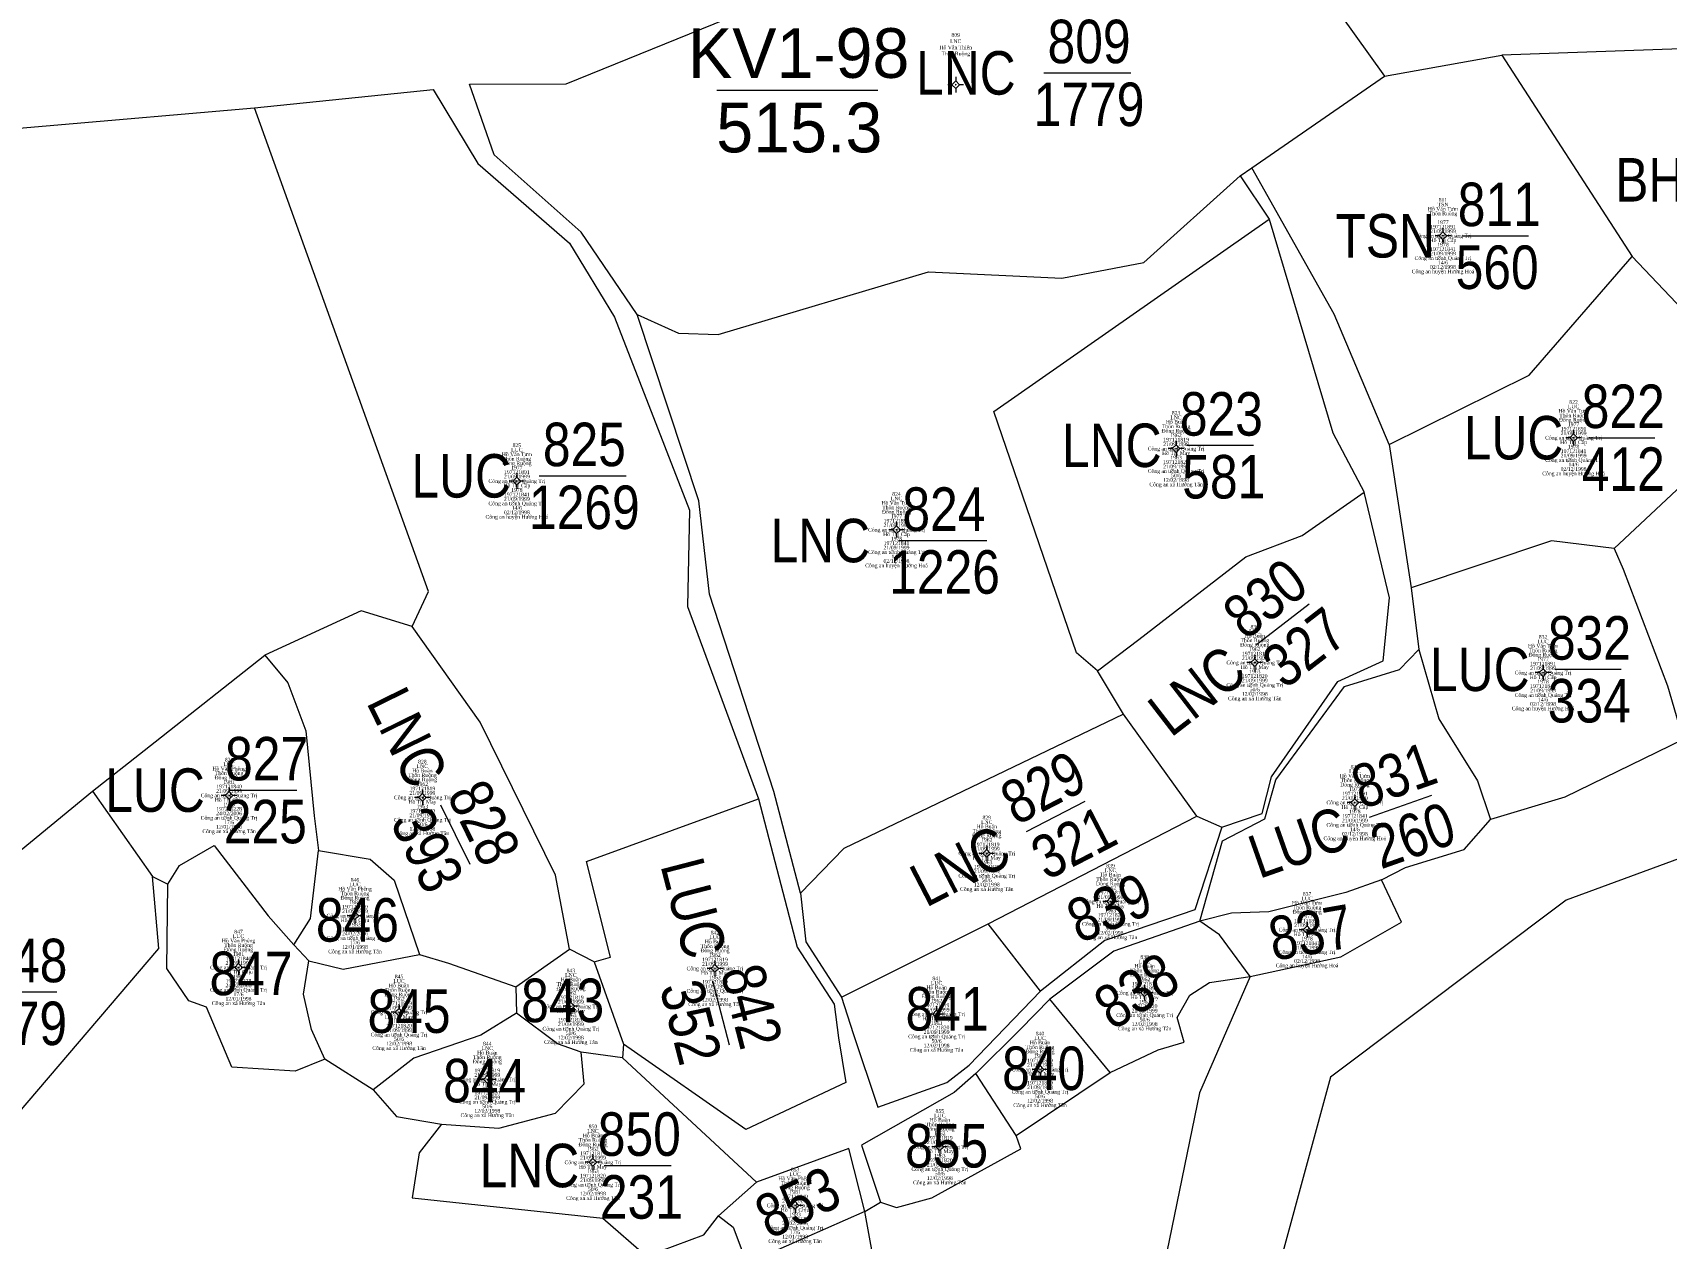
# Model space of a CAD drawing. Header units: metres. Extents: x 545779 to 547235, y 1841259 to 1843294.
# Drawn here: x 546032.5 to 546164.1, y 1841962.4 to 1842059.5 of the extents above; entities that cross this region are included whole.
import ezdxf
from ezdxf.enums import TextEntityAlignment as Align

# ---------------------------------------------------------------- set-up
doc = ezdxf.new("R2010")
doc.units = ezdxf.units.M
doc.header["$MEASUREMENT"] = 0
for name, color, linetype, lineweight in [('Level 10', 7, 'Continuous', 0), ('Level 11', 7, 'Continuous', 0), ('Level 13', 7, 'Continuous', 0), ('Level 15', 7, 'Continuous', 0), ('Level 23', 7, 'Continuous', 0), ('Level 31', 7, 'Continuous', 0), ('Level 8', 7, 'Continuous', 0)]:
    doc.layers.add(name, color=color, linetype=linetype, lineweight=lineweight)
doc.styles.add('Style-univcd', font='univcd.shx')
doc.styles.add('Style-vnarialNarrowI', font='vnarialNarrowI.shx')
doc.styles.add('Style-Vntimei', font='Vntimei.shx')

# ---------------------------------------------------------------- blocks, each defined once
blk = doc.blocks.new('N_THUA_1047')
at = {"layer": 'Level 13', "color": 230, "linetype": 'Continuous', "lineweight": 13, "flags": 128}
blk.add_lwpolyline([(-2.62, 0), (4.4, 0)], dxfattribs=at)
at = {"layer": 'Level 13', "color": 230, "linetype": 'Continuous', "lineweight": 0, "style": 'Style-vnarialNarrowI'}
blk.add_text('809', height=3.49998, dxfattribs=at).set_placement((1.03329, 0.78), align=Align.CENTER)
blk.add_text('LNC ', height=3.49998, dxfattribs=at).set_placement((-3.771418, -0.00001), align=Align.MIDDLE_RIGHT)
blk.add_text('1779', height=3.49998, dxfattribs=at).set_placement((1.028142, -0.78002), align=Align.TOP_CENTER)
blk = doc.blocks.new('N_THUA_1048')
at = {"layer": 'Level 13', "color": 230, "linetype": 'Continuous', "lineweight": 13, "flags": 128}
blk.add_lwpolyline([(-2.84, 0), (2.48, 0)], dxfattribs=at)
at = {"layer": 'Level 13', "color": 230, "linetype": 'Continuous', "lineweight": 0, "style": 'Style-vnarialNarrowI'}
blk.add_text('811', height=3.49998, dxfattribs=at).set_placement((0.124692, 0.78), align=Align.CENTER)
blk.add_text('TSN ', height=3.49998, dxfattribs=at).set_placement((-3.939324, -0.00001), align=Align.MIDDLE_RIGHT)
blk.add_text('560', height=3.49998, dxfattribs=at).set_placement((-0.045308, -0.78002), align=Align.TOP_CENTER)
blk = doc.blocks.new('N_THUA_1049')
at = {"layer": 'Level 13', "color": 230, "linetype": 'Continuous', "lineweight": 13, "flags": 128}
blk.add_lwpolyline([(-2.84, 0), (2.48, 0)], dxfattribs=at)
at = {"layer": 'Level 13', "color": 230, "linetype": 'Continuous', "lineweight": 0, "style": 'Style-vnarialNarrowI'}
blk.add_text('812', height=3.49998, dxfattribs=at).set_placement((-0.062184, 0.78), align=Align.CENTER)
blk.add_text('BHK ', height=3.49998, dxfattribs=at).set_placement((-3.719263, -0.00001), align=Align.MIDDLE_RIGHT)
blk.add_text('594', height=3.49998, dxfattribs=at).set_placement((-0.072599, -0.78002), align=Align.TOP_CENTER)
blk = doc.blocks.new('N_THUA_1061')
at = {"layer": 'Level 13', "color": 230, "linetype": 'Continuous', "lineweight": 13, "flags": 128}
blk.add_lwpolyline([(-2.84, 0), (2.48, 0)], dxfattribs=at)
at = {"layer": 'Level 13', "color": 230, "linetype": 'Continuous', "lineweight": 0, "style": 'Style-vnarialNarrowI'}
blk.add_text('822', height=3.49998, dxfattribs=at).set_placement((-0.062184, 0.78), align=Align.CENTER)
blk.add_text('LUC ', height=3.49998, dxfattribs=at).set_placement((-3.771418, -0.00001), align=Align.MIDDLE_RIGHT)
blk.add_text('412', height=3.49998, dxfattribs=at).set_placement((-0.062184, -0.78002), align=Align.TOP_CENTER)
blk = doc.blocks.new('N_THUA_1062')
at = {"layer": 'Level 13', "color": 230, "linetype": 'Continuous', "lineweight": 13, "flags": 128}
blk.add_lwpolyline([(-2.87, 0), (2.51, 0)], dxfattribs=at)
at = {"layer": 'Level 13', "color": 230, "linetype": 'Continuous', "lineweight": 0, "style": 'Style-vnarialNarrowI'}
blk.add_text('823', height=3.49998, dxfattribs=at).set_placement((-0.070515, 0.78), align=Align.CENTER)
blk.add_text('LNC ', height=3.49998, dxfattribs=at).set_placement((-3.771418, -0.00001), align=Align.MIDDLE_RIGHT)
blk.add_text('581', height=3.49998, dxfattribs=at).set_placement((0.124692, -0.78002), align=Align.TOP_CENTER)
blk = doc.blocks.new('N_THUA_1063')
at = {"layer": 'Level 13', "color": 230, "linetype": 'Continuous', "lineweight": 13, "flags": 128}
blk.add_lwpolyline([(-2.61, 0), (4.52, 0)], dxfattribs=at)
at = {"layer": 'Level 13', "color": 230, "linetype": 'Continuous', "lineweight": 0, "style": 'Style-vnarialNarrowI'}
blk.add_text('824', height=3.49998, dxfattribs=at).set_placement((1.057401, 0.78), align=Align.CENTER)
blk.add_text('LNC ', height=3.49998, dxfattribs=at).set_placement((-3.771418, -0.00001), align=Align.MIDDLE_RIGHT)
blk.add_text('1226', height=3.49998, dxfattribs=at).set_placement((1.113631, -0.78002), align=Align.TOP_CENTER)
blk = doc.blocks.new('N_THUA_1064')
at = {"layer": 'Level 13', "color": 230, "linetype": 'Continuous', "lineweight": 13, "flags": 128}
blk.add_lwpolyline([(-2.62, 0), (4.4, 0)], dxfattribs=at)
at = {"layer": 'Level 13', "color": 230, "linetype": 'Continuous', "lineweight": 0, "style": 'Style-vnarialNarrowI'}
blk.add_text('825', height=3.49998, dxfattribs=at).set_placement((1.028831, 0.78), align=Align.CENTER)
blk.add_text('LUC ', height=3.49998, dxfattribs=at).set_placement((-3.771418, -0.00001), align=Align.MIDDLE_RIGHT)
blk.add_text('1269', height=3.49998, dxfattribs=at).set_placement((1.028142, -0.78002), align=Align.TOP_CENTER)
blk = doc.blocks.new('N_THUA_1066')
at = {"layer": 'Level 13', "color": 230, "linetype": 'Continuous', "lineweight": 13, "flags": 128}
blk.add_lwpolyline([(-2.83, 0), (2.53, 0)], dxfattribs=at)
at = {"layer": 'Level 13', "color": 230, "linetype": 'Continuous', "lineweight": 0, "style": 'Style-vnarialNarrowI'}
blk.add_text('827', height=3.49998, dxfattribs=at).set_placement((0.089274, 0.78), align=Align.CENTER)
blk.add_text('LUC ', height=3.49998, dxfattribs=at).set_placement((-3.771418, -0.00001), align=Align.MIDDLE_RIGHT)
blk.add_text('225', height=3.49998, dxfattribs=at).set_placement((-0.011169, -0.78002), align=Align.TOP_CENTER)
blk = doc.blocks.new('N_THUA_1067')
at = {"layer": 'Level 13', "color": 230, "linetype": 'Continuous', "lineweight": 13, "flags": 128}
blk.add_lwpolyline([(-2.839892, 0.003891), (2.486542, 0.002755)], dxfattribs=at)
at = {"layer": 'Level 13', "color": 230, "linetype": 'Continuous', "lineweight": 0, "style": 'Style-vnarialNarrowI'}
blk.add_text('828', height=3.49998, rotation=359.999984, dxfattribs=at).set_placement((-0.005197, 0.78228), align=Align.CENTER)
blk.add_text('LNC ', height=3.49998, rotation=359.999984, dxfattribs=at).set_placement((-3.771382, 0.007102), align=Align.MIDDLE_RIGHT)
blk.add_text('393', height=3.49998, rotation=359.999984, dxfattribs=at).set_placement((-0.066823, -0.775851), align=Align.TOP_CENTER)
blk = doc.blocks.new('N_THUA_1068')
at = {"layer": 'Level 13', "color": 230, "linetype": 'Continuous', "lineweight": 13, "flags": 128}
blk.add_lwpolyline([(-2.871395, -0.000167), (2.441987, -0.002783)], dxfattribs=at)
at = {"layer": 'Level 13', "color": 230, "linetype": 'Continuous', "lineweight": 0, "style": 'Style-vnarialNarrowI'}
blk.add_text('829', height=3.499982, rotation=359.999857, dxfattribs=at).set_placement((-0.067814, 0.782231), align=Align.CENTER)
blk.add_text('LNC ', height=3.499982, rotation=359.999857, dxfattribs=at).set_placement((-3.767807, 0.001223), align=Align.MIDDLE_RIGHT)
blk.add_text('321', height=3.499982, rotation=359.999857, dxfattribs=at).set_placement((0.080804, -0.777905), align=Align.TOP_CENTER)
blk = doc.blocks.new('N_THUA_1069')
at = {"layer": 'Level 13', "color": 230, "linetype": 'Continuous', "lineweight": 13, "flags": 128}
blk.add_lwpolyline([(-2.830285, -0.00058), (2.524203, -0.003157)], dxfattribs=at)
at = {"layer": 'Level 13', "color": 230, "linetype": 'Continuous', "lineweight": 0, "style": 'Style-vnarialNarrowI'}
blk.add_text('830', height=3.499983, rotation=359.999871, dxfattribs=at).set_placement((-0.010775, 0.780335), align=Align.CENTER)
blk.add_text('LNC ', height=3.499983, rotation=359.999871, dxfattribs=at).set_placement((-3.771007, -0.002562), align=Align.MIDDLE_RIGHT)
blk.add_text('327', height=3.499983, rotation=359.999871, dxfattribs=at).set_placement((0.091252, -0.785724), align=Align.TOP_CENTER)
blk = doc.blocks.new('N_THUA_1070')
at = {"layer": 'Level 13', "color": 230, "linetype": 'Continuous', "lineweight": 13, "flags": 128}
blk.add_lwpolyline([(-2.840071, 0.005543), (2.482843, 0.003887)], dxfattribs=at)
at = {"layer": 'Level 13', "color": 230, "linetype": 'Continuous', "lineweight": 0, "style": 'Style-vnarialNarrowI'}
blk.add_text('831', height=3.499987, rotation=0.00009, dxfattribs=at).set_placement((0.125381, 0.782684), align=Align.CENTER)
blk.add_text('LUC ', height=3.499987, rotation=0.00009, dxfattribs=at).set_placement((-3.767094, 0.002679), align=Align.MIDDLE_RIGHT)
blk.add_text('260', height=3.499987, rotation=0.00009, dxfattribs=at).set_placement((-0.048793, -0.777869), align=Align.TOP_CENTER)
blk = doc.blocks.new('N_THUA_1071')
at = {"layer": 'Level 13', "color": 230, "linetype": 'Continuous', "lineweight": 13, "flags": 128}
blk.add_lwpolyline([(-2.84, 0), (2.48, 0)], dxfattribs=at)
at = {"layer": 'Level 13', "color": 230, "linetype": 'Continuous', "lineweight": 0, "style": 'Style-vnarialNarrowI'}
blk.add_text('832', height=3.49998, dxfattribs=at).set_placement((-0.062184, 0.78), align=Align.CENTER)
blk.add_text('LUC ', height=3.49998, dxfattribs=at).set_placement((-3.771418, -0.00001), align=Align.MIDDLE_RIGHT)
blk.add_text('334', height=3.49998, dxfattribs=at).set_placement((-0.072599, -0.78002), align=Align.TOP_CENTER)
blk = doc.blocks.new('N_THUA_1077')
at = {"layer": 'Level 13', "color": 230, "linetype": 'Continuous', "lineweight": 0, "style": 'Style-vnarialNarrowI'}
blk.add_text('837', height=3.49998, rotation=9.913944, dxfattribs=at).set_placement((0.234383, 0.041819), align=Align.MIDDLE_CENTER)
blk = doc.blocks.new('N_THUA_1079')
at = {"layer": 'Level 13', "color": 230, "linetype": 'Continuous', "lineweight": 0, "style": 'Style-vnarialNarrowI'}
blk.add_text('838', height=3.49998, rotation=31.947481, dxfattribs=at).set_placement((0.143888, 0.090693), align=Align.MIDDLE_CENTER)
blk = doc.blocks.new('N_THUA_1081')
at = {"layer": 'Level 13', "color": 230, "linetype": 'Continuous', "lineweight": 0, "style": 'Style-vnarialNarrowI'}
blk.add_text('839', height=3.49998, rotation=22.725083, dxfattribs=at).set_placement((0.131498, 0.056587), align=Align.MIDDLE_CENTER)
blk = doc.blocks.new('N_THUA_1083')
at = {"layer": 'Level 13', "color": 230, "linetype": 'Continuous', "lineweight": 0, "style": 'Style-vnarialNarrowI'}
blk.add_text('840', height=3.49998, dxfattribs=at).set_placement((0.134692, -0.00001), align=Align.MIDDLE_CENTER)
blk = doc.blocks.new('N_THUA_1085')
at = {"layer": 'Level 13', "color": 230, "linetype": 'Continuous', "lineweight": 0, "style": 'Style-vnarialNarrowI'}
blk.add_text('841', height=3.49998, dxfattribs=at).set_placement((0.304692, -0.00001), align=Align.MIDDLE_CENTER)
blk = doc.blocks.new('N_THUA_1086')
at = {"layer": 'Level 13', "color": 230, "linetype": 'Continuous', "lineweight": 13, "flags": 128}
blk.add_lwpolyline([(-2.840168, 0.003282), (2.478783, -0.002512)], dxfattribs=at)
at = {"layer": 'Level 13', "color": 230, "linetype": 'Continuous', "lineweight": 0, "style": 'Style-vnarialNarrowI'}
blk.add_text('842', height=3.499852, rotation=359.999979, dxfattribs=at).set_placement((-0.067412, 0.785302), align=Align.CENTER)
blk.add_text('LUC ', height=3.499852, rotation=359.999979, dxfattribs=at).set_placement((-3.770787, 0.002135), align=Align.MIDDLE_RIGHT)
blk.add_text('352', height=3.499852, rotation=359.999979, dxfattribs=at).set_placement((-0.068506, -0.776741), align=Align.TOP_CENTER)
blk = doc.blocks.new('N_THUA_1088')
at = {"layer": 'Level 13', "color": 230, "linetype": 'Continuous', "lineweight": 0, "style": 'Style-vnarialNarrowI'}
blk.add_text('843', height=3.49998, dxfattribs=at).set_placement((0.109485, -0.00001), align=Align.MIDDLE_CENTER)
blk = doc.blocks.new('N_THUA_1090')
at = {"layer": 'Level 13', "color": 230, "linetype": 'Continuous', "lineweight": 0, "style": 'Style-vnarialNarrowI'}
blk.add_text('844', height=3.49998, dxfattribs=at).set_placement((0.107401, -0.00001), align=Align.MIDDLE_CENTER)
blk = doc.blocks.new('N_THUA_1092')
at = {"layer": 'Level 13', "color": 230, "linetype": 'Continuous', "lineweight": 0, "style": 'Style-vnarialNarrowI'}
blk.add_text('845', height=3.49998, dxfattribs=at).set_placement((0.138831, -0.00001), align=Align.MIDDLE_CENTER)
blk = doc.blocks.new('N_THUA_1094')
at = {"layer": 'Level 13', "color": 230, "linetype": 'Continuous', "lineweight": 0, "style": 'Style-vnarialNarrowI'}
blk.add_text('846', height=3.49998, dxfattribs=at).set_placement((0.168779, -0.00001), align=Align.MIDDLE_CENTER)
blk = doc.blocks.new('N_THUA_1096')
at = {"layer": 'Level 13', "color": 230, "linetype": 'Continuous', "lineweight": 0, "style": 'Style-vnarialNarrowI'}
blk.add_text('847', height=3.49998, dxfattribs=at).set_placement((0.239274, -0.00001), align=Align.MIDDLE_CENTER)
blk = doc.blocks.new('N_THUA_1097')
at = {"layer": 'Level 13', "color": 230, "linetype": 'Continuous', "lineweight": 13, "flags": 128}
blk.add_lwpolyline([(-2.84, 0), (2.48, 0)], dxfattribs=at)
at = {"layer": 'Level 13', "color": 230, "linetype": 'Continuous', "lineweight": 0, "style": 'Style-vnarialNarrowI'}
blk.add_text('848', height=3.49998, dxfattribs=at).set_placement((-0.011769, 0.78), align=Align.CENTER)
blk.add_text('TSN ', height=3.49998, dxfattribs=at).set_placement((-3.939324, -0.00001), align=Align.MIDDLE_RIGHT)
blk.add_text('479', height=3.49998, dxfattribs=at).set_placement((-0.03671, -0.78002), align=Align.TOP_CENTER)
blk = doc.blocks.new('N_THUA_1099')
at = {"layer": 'Level 13', "color": 230, "linetype": 'Continuous', "lineweight": 13, "flags": 128}
blk.add_lwpolyline([(-2.87, 0), (2.51, 0)], dxfattribs=at)
at = {"layer": 'Level 13', "color": 230, "linetype": 'Continuous', "lineweight": 0, "style": 'Style-vnarialNarrowI'}
blk.add_text('850', height=3.49998, dxfattribs=at).set_placement((-0.045308, 0.78), align=Align.CENTER)
blk.add_text('LNC ', height=3.49998, dxfattribs=at).set_placement((-3.771418, -0.00001), align=Align.MIDDLE_RIGHT)
blk.add_text('231', height=3.49998, dxfattribs=at).set_placement((0.124692, -0.78002), align=Align.TOP_CENTER)
blk = doc.blocks.new('N_THUA_1104')
at = {"layer": 'Level 13', "color": 230, "linetype": 'Continuous', "lineweight": 0, "style": 'Style-vnarialNarrowI'}
blk.add_text('853', height=3.49998, rotation=25.538789, dxfattribs=at).set_placement((0.099943, 0.047531), align=Align.MIDDLE_CENTER)
blk = doc.blocks.new('N_THUA_1108')
at = {"layer": 'Level 13', "color": 230, "linetype": 'Continuous', "lineweight": 0, "style": 'Style-vnarialNarrowI'}
blk.add_text('855', height=3.49998, dxfattribs=at).set_placement((0.138831, -0.00001), align=Align.MIDDLE_CENTER)
blk = doc.blocks.new('CENTRD')
at = {"layer": 'Level 11', "linetype": 'Continuous', "lineweight": 0}
h = blk.add_hatch(color=3, dxfattribs=at)
edge = h.paths.add_edge_path()
edge.add_arc((-0.0025, 0), 1.500056, 0, 360)
at = {"layer": 'Level 11', "color": 3, "linetype": 'Continuous', "lineweight": 0}
for p, q in [((-6.200231, 0), (-12.600469, 0)), ((0, 6.200231), (-6.200231, 0)), ((-6.200231, 0), (0, -6.200231)), ((0, 12.600469), (0, 6.200231)), ((6.200231, 0), (0, 6.200231)), ((0, -6.200231), (6.200231, 0)), ((12.400462, 0), (6.200231, 0)), ((0, -6.200231), (0, -12.600469))]:
    blk.add_line(p, q, dxfattribs=at)

msp = doc.modelspace()

# ---------------------------------------------------------------- linework, layer by layer
at = {"layer": 'Level 10', "color": 7, "linetype": 'Continuous', "lineweight": 0, "flags": 128}
for points in [[(546081.21, 1842036.76), (546076.69, 1842043.4), (546069.69, 1842049.63), (546067.69, 1842055.31), (546075.49, 1842055.35), (546093.36, 1842062.6), (546101.45, 1842068.8), (546120.12, 1842082.18), (546136.64, 1842062.62), (546141.41, 1842055.95)], [(546176.78, 1842022.99), (546178.38, 1842040.72), (546186.6, 1842058.9), (546150.84, 1842057.64)], [(546050.39, 1842053.4), (546064.77, 1842054.89), (546068.38, 1842048.93), (546075.75, 1842042.51), (546079.38, 1842036.54), (546085.42, 1842021), (546085.25, 1842013.26), (546090.98, 1841997.76)], [(546000, 1842049.07), (546050.39, 1842053.4)], [(546063.09, 1842011.63), (546064.39, 1842014.45), (546050.39, 1842053.4)], [(546081.21, 1842036.76), (546084.54, 1842035.26), (546087.73, 1842035.14), (546104.67, 1842040.2), (546115.42, 1842039.7), (546122.02, 1842040.95), (546129.77, 1842047.92)], [(546129.77, 1842047.92), (546130.72, 1842048.58)], [(546129.77, 1842047.92), (546132.11, 1842044.45)], [(546118.27, 1842008.07), (546116.58, 1842009.51), (546109.93, 1842028.94), (546132.11, 1842044.45)], [(546132.11, 1842044.45), (546137.25, 1842027.24), (546139.75, 1842022.46)], [(546172.5, 1842029.69), (546161.34, 1842041.42)], [(546094.36, 1841990.16), (546092.22, 1841998.36), (546087.03, 1842014.24), (546086.18, 1842021.75), (546081.21, 1842036.76)], [(546172.5, 1842029.69), (546159.89, 1842017.92)], [(546141.78, 1842026.29), (546143.55, 1842014.76)], [(546118.27, 1842008.07), (546121.6, 1842010.59), (546130.24, 1842017.26), (546134.77, 1842018.97), (546139.75, 1842022.46)], [(546128.29, 1841995.48), (546131.54, 1841996.57), (546132.3, 1841999.54), (546137.64, 1842007.2), (546141.3, 1842008.88), (546141.79, 1842013.95), (546139.75, 1842022.46)], [(546159.89, 1842017.92), (546154.85, 1842018.53), (546143.55, 1842014.76)], [(546159.89, 1842017.92), (546160.63, 1842016.26), (546164.19, 1842006.87), (546165.45, 1842002.54)], [(546143.55, 1842014.76), (546144.17, 1842009.78)], [(546063.09, 1842011.63), (546058.96, 1842012.9), (546051.21, 1842009.33)], [(546075.74, 1841985.64), (546074.62, 1841991.6), (546068.55, 1842003.94), (546063.09, 1842011.63)], [(546126.53, 1841987.91), (546128.34, 1841994.39), (546131.75, 1841996.14), (546132.65, 1841999.3), (546138.19, 1842006.81), (546142.62, 1842008.18), (546144.17, 1842009.78)], [(546144.17, 1842009.78), (546145.77, 1842004.2), (546148.88, 1841999.22), (546149.95, 1841996.09)], [(546037.32, 1841998.38), (546042.37, 1842002.35), (546051.21, 1842009.33)], [(546051.21, 1842009.33), (546053.05, 1842007.11), (546054.52, 1842003.23), (546055.19, 1841996.4), (546055.52, 1841993.59)], [(546120.38, 1842004.58), (546118.27, 1842008.07)], [(546120.38, 1842004.58), (546097.84, 1841993.77), (546094.36, 1841990.16)], [(546126.27, 1841996.37), (546120.38, 1842004.58)], [(546077.73, 1841984.64), (546079.05, 1841985.01), (546077.13, 1841992.71), (546090.98, 1841997.76)], [(546090.98, 1841997.76), (546094.08, 1841985.81), (546097.07, 1841981.22), (546097.42, 1841978.52), (546098, 1841974.92), (546089.96, 1841971.13), (546080.11, 1841978.01)], [(546109.48, 1841987.68), (546126.27, 1841996.37)], [(546126.27, 1841996.37), (546128.29, 1841995.48)], [(546128.29, 1841995.48), (546126.13, 1841988.82), (546118.86, 1841986.36), (546113.7, 1841982.26)], [(546043.4, 1841990.9), (546044.33, 1841992.38), (546047.12, 1841993.99), (546051.48, 1841988.35), (546053.55, 1841986.01)], [(546053.55, 1841986.01), (546054.89, 1841988.12), (546055.52, 1841993.59)], [(546055.52, 1841993.59), (546059.69, 1841992.89), (546061.64, 1841991.21), (546063.68, 1841985.22)], [(546042.16, 1841991.5), (546043.4, 1841990.9)], [(546141.17, 1841991.24), (546138.28, 1841990.22), (546132.08, 1841988.67), (546129.08, 1841988.54), (546126.53, 1841987.91)], [(546056.04, 1841976.79), (546053.65, 1841975.82), (546048.56, 1841976.16), (546046.5, 1841980.98), (546045.1, 1841981.48), (546043.31, 1841984.1), (546043.4, 1841990.9)], [(546094.36, 1841990.16), (546094.79, 1841986.25), (546097.67, 1841981.8)], [(546097.67, 1841981.8), (546109.48, 1841987.68)], [(546113.7, 1841982.26), (546109.48, 1841987.68)], [(546126.53, 1841987.91), (546119.59, 1841985.49), (546114.43, 1841981.63)], [(546130.58, 1841983.45), (546128.12, 1841986.8), (546126.53, 1841987.91)], [(546053.55, 1841986.01), (546054.76, 1841984.7)], [(546056.04, 1841976.79), (546054.98, 1841979.17), (546054.32, 1841982.04), (546054.76, 1841984.7)], [(546054.76, 1841984.7), (546057.53, 1841984.03), (546063.68, 1841985.22)], [(546063.68, 1841985.22), (546066, 1841984.52), (546071.43, 1841982.62)], [(546071.43, 1841982.62), (546075.74, 1841985.64)], [(546077.73, 1841984.64), (546075.74, 1841985.64)], [(546077.73, 1841984.64), (546080.11, 1841978.01)], [(546119.29, 1841975.71), (546123.18, 1841977.54), (546125.26, 1841978.16), (546124.71, 1841980.15), (546125.71, 1841981.96), (546127.29, 1841982.96), (546130.58, 1841983.45)], [(546071.43, 1841982.62), (546071.47, 1841980.5)], [(546097.67, 1841981.8), (546098.61, 1841978.87), (546100.6, 1841972.92), (546106.14, 1841974.92), (546107.94, 1841976.3), (546113.7, 1841982.26)], [(546114.43, 1841981.63), (546112.06, 1841979.19), (546108.48, 1841975.64)], [(546119.29, 1841975.71), (546114.43, 1841981.63)], [(546071.47, 1841980.5), (546068.6, 1841978.74), (546063.22, 1841976.88), (546059.94, 1841974.32)], [(546076.69, 1841977.35), (546074.79, 1841978.03), (546071.47, 1841980.5)], [(546080.11, 1841978.01), (546080.01, 1841976.89)], [(546059.94, 1841974.32), (546056.04, 1841976.79)], [(546065.43, 1841971.56), (546070.06, 1841971.25), (546074.61, 1841972.45), (546076.94, 1841974.81), (546076.69, 1841977.35)], [(546080.01, 1841976.89), (546076.69, 1841977.35)], [(546080.01, 1841976.89), (546090.81, 1841966.89)], [(546108.48, 1841975.64), (546106.73, 1841974.1), (546099.27, 1841969.86), (546100.79, 1841965.28)], [(546111.72, 1841970.64), (546108.48, 1841975.64)], [(546111.72, 1841970.64), (546119.29, 1841975.71)], [(546059.94, 1841974.32), (546061.81, 1841972.19), (546065.43, 1841971.56)], [(546065.43, 1841971.56), (546063.64, 1841969.24), (546063.09, 1841965.63), (546078.44, 1841963.98), (546081.96, 1841960.94)], [(546100.79, 1841965.28), (546102.08, 1841964.86), (546104.95, 1841965.62), (546112.11, 1841969.57), (546111.72, 1841970.64)], [(546099.54, 1841964.54), (546098.24, 1841969.6), (546090.81, 1841966.89)], [(546090.81, 1841966.89), (546087.75, 1841964.19)], [(546099.54, 1841964.54), (546100.79, 1841965.28)], [(546081.96, 1841960.94), (546086.56, 1841962.64), (546087.75, 1841964.19)], [(546087.75, 1841964.19), (546088.94, 1841963.26), (546090.04, 1841960.33)], [(546099.54, 1841964.54), (546090.04, 1841960.33)], [(546093.99, 1841950.85), (546095.11, 1841949.13), (546097.81, 1841950.93), (546101.14, 1841952.66), (546100.54, 1841959.08), (546099.54, 1841964.54)]]:
    msp.add_lwpolyline(points, dxfattribs=at)
at = {"layer": 'Level 23', "color": 12, "linetype": 'Continuous', "lineweight": 0, "flags": 128}
for points in [[(546081.21, 1842036.76), (546076.69, 1842043.4), (546069.69, 1842049.63), (546067.69, 1842055.31), (546075.49, 1842055.35), (546093.36, 1842062.6), (546101.45, 1842068.8), (546120.12, 1842082.18), (546136.64, 1842062.62), (546141.41, 1842055.95)], [(546176.78, 1842022.99), (546178.38, 1842040.72), (546186.6, 1842058.9), (546150.84, 1842057.64)], [(546141.41, 1842055.95), (546150.84, 1842057.64)], [(546050.39, 1842053.4), (546064.77, 1842054.89), (546068.38, 1842048.93), (546075.75, 1842042.51), (546079.38, 1842036.54), (546085.42, 1842021), (546085.25, 1842013.26), (546090.98, 1841997.76)], [(546000, 1842049.07), (546050.39, 1842053.4)], [(546129.77, 1842047.92), (546130.72, 1842048.58)], [(546129.77, 1842047.92), (546132.11, 1842044.45)], [(546141.78, 1842026.29), (546137.35, 1842036.79), (546130.72, 1842048.58)], [(546132.11, 1842044.45), (546137.25, 1842027.24), (546139.75, 1842022.46)], [(546094.36, 1841990.16), (546092.22, 1841998.36), (546087.03, 1842014.24), (546086.18, 1842021.75), (546081.21, 1842036.76)], [(546141.78, 1842026.29), (546143.55, 1842014.76)], [(546128.29, 1841995.48), (546131.54, 1841996.57), (546132.3, 1841999.54), (546137.64, 1842007.2), (546141.3, 1842008.88), (546141.79, 1842013.95), (546139.75, 1842022.46)], [(546143.55, 1842014.76), (546144.17, 1842009.78)], [(546126.53, 1841987.91), (546128.34, 1841994.39), (546131.75, 1841996.14), (546132.65, 1841999.3), (546138.19, 1842006.81), (546142.62, 1842008.18), (546144.17, 1842009.78)], [(546090.98, 1841997.76), (546094.08, 1841985.81), (546097.07, 1841981.22), (546097.42, 1841978.52), (546098, 1841974.92), (546089.96, 1841971.13), (546080.11, 1841978.01)], [(546128.29, 1841995.48), (546126.13, 1841988.82), (546118.86, 1841986.36), (546113.7, 1841982.26)], [(546094.36, 1841990.16), (546094.79, 1841986.25), (546097.67, 1841981.8)], [(546126.53, 1841987.91), (546119.59, 1841985.49), (546114.43, 1841981.63)], [(546097.67, 1841981.8), (546098.61, 1841978.87), (546100.6, 1841972.92), (546106.14, 1841974.92), (546107.94, 1841976.3), (546113.7, 1841982.26)], [(546114.43, 1841981.63), (546112.06, 1841979.19), (546108.48, 1841975.64)], [(546080.11, 1841978.01), (546080.01, 1841976.89)], [(546080.01, 1841976.89), (546090.81, 1841966.89)], [(546108.48, 1841975.64), (546106.73, 1841974.1), (546099.27, 1841969.86), (546100.79, 1841965.28)], [(546099.54, 1841964.54), (546098.24, 1841969.6), (546090.81, 1841966.89)], [(546099.54, 1841964.54), (546100.79, 1841965.28)]]:
    msp.add_lwpolyline(points, dxfattribs=at)
at = {"layer": 'Level 31', "color": 4, "linetype": 'Continuous', "lineweight": 0, "flags": 128}
for points in [[(546141.41, 1842055.95), (546150.84, 1842057.64)], [(546150.84, 1842057.64), (546161.34, 1842041.42)], [(546130.72, 1842048.58), (546141.41, 1842055.95)], [(546141.78, 1842026.29), (546137.35, 1842036.79), (546130.72, 1842048.58)], [(546141.78, 1842026.29), (546153.05, 1842031.87), (546161.34, 1842041.42)], [(546289.3, 1841933.4), (546290.05, 1841936.87), (546274.44, 1841959.56), (546256.73, 1841984.21), (546253.88, 1841992.07), (546248.11, 1841996.5), (546216.03, 1842001.28), (546190.98, 1842002.47), (546156.03, 1841989.61), (546137.04, 1841975.34), (546133.22, 1841961.24), (546137.85, 1841950.4)], [(546165.45, 1842002.54), (546155.92, 1841997.89), (546149.95, 1841996.09)], [(546009.05, 1841979.75), (546022.31, 1841986.06), (546037.32, 1841998.38)], [(546037.32, 1841998.38), (546042.16, 1841991.5)], [(546141.17, 1841991.24), (546143.08, 1841992.24), (546147.82, 1841993.69), (546149.95, 1841996.09)], [(546025.22, 1841967.16), (546028.92, 1841969.64), (546042.66, 1841985.7), (546042.16, 1841991.5)], [(546130.58, 1841983.45), (546137.87, 1841985.03), (546142.78, 1841987.84), (546141.17, 1841991.24)], [(546130.58, 1841983.45), (546126.49, 1841974.07), (546123.86, 1841961.28), (546122.97, 1841928.54), (546109, 1841921.2), (546089.28, 1841917.89), (546077.63, 1841928.36), (546071.95, 1841933.84), (546053.42, 1841936.6), (546037.12, 1841933.61), (546025.56, 1841932.83)]]:
    msp.add_lwpolyline(points, dxfattribs=at)
at = {"layer": 'Level 8', "color": 5, "linetype": 'Continuous', "lineweight": 13}
msp.add_line((546087.61, 1842054.82), (546100.59, 1842054.82), dxfattribs=at)

# ---------------------------------------------------------------- block references
at = {"layer": 'Level 11', "color": 3, "linetype": 'Continuous', "lineweight": 0, "xscale": 0.049998, "yscale": 0.049998, "zscale": 0.049998}
for p in [(546106.86, 1842055.27), (546146.11, 1842043.11), (546156.63, 1842026.84), (546124.61, 1842025.96), (546071.51, 1842023.35), (546102.09, 1842019.43), (546130.95, 1842008.73), (546154.17, 1842007.92), (546048.33, 1841998.03), (546063.9, 1841997.87), (546139.01, 1841997.46), (546109.36, 1841993.37), (546119.33, 1841989.49), (546058.47, 1841988.35), (546135.16, 1841987.22), (546049.09, 1841984.18), (546087.47, 1841984.1), (546122.08, 1841982.14), (546062.02, 1841980.57), (546075.86, 1841981.05), (546105.32, 1841980.42), (546069.13, 1841975.16), (546113.65, 1841975.97), (546105.58, 1841969.74), (546077.64, 1841968.49), (546093.92, 1841965.02)]:
    msp.add_blockref('CENTRD', p, dxfattribs=at)
at = {"layer": 'Level 13', "color": 230, "linetype": 'Continuous', "lineweight": 0}
for name, p in [('N_THUA_1047', (546116.57, 1842056.22)), ('N_THUA_1049', (546173.06, 1842047.61)), ('N_THUA_1048', (546150.52, 1842043.1)), ('N_THUA_1062', (546128.33, 1842026.23)), ('N_THUA_1061', (546160.69, 1842026.84)), ('N_THUA_1064', (546075.92, 1842023.77)), ('N_THUA_1063', (546104.85, 1842018.56)), ('N_THUA_1071', (546157.97, 1842008.19)), ('N_THUA_1066', (546051.26, 1841998.46)), ('N_THUA_1081', (546119.1, 1841988.93)), ('N_THUA_1094', (546058.5, 1841988.01)), ('N_THUA_1077', (546135.2, 1841986.96)), ('N_THUA_1097', (546031.97, 1841982.21)), ('N_THUA_1096', (546049.86, 1841983.7)), ('N_THUA_1079', (546121.27, 1841982.22)), ('N_THUA_1088', (546075.09, 1841981.53)), ('N_THUA_1092', (546062.69, 1841980.66)), ('N_THUA_1085', (546105.86, 1841980.85)), ('N_THUA_1090', (546068.81, 1841975.07)), ('N_THUA_1083', (546113.81, 1841976.06)), ('N_THUA_1099', (546081.42, 1841968.23)), ('N_THUA_1108', (546105.99, 1841969.82)), ('N_THUA_1104', (546094.02, 1841965.23))]:
    msp.add_blockref(name, p, dxfattribs=at)
for name, p, xscale, yscale, zscale, rotation in [('N_THUA_1069', (546133.33, 1842011.91), 0.999999, 0.999999, 0.999999, 37.667937), ('N_THUA_1068', (546115.12, 1841996.45), 0.999999, 0.999999, 0.999999, 27.364871), ('N_THUA_1070', (546142.88, 1841997.23), 0.999998, 0.999998, 0.999998, 19.439946), ('N_THUA_1086', (546087.99, 1841980.36), 1.000002, 1.000002, 1.000002, 284.542796)]:
    msp.add_blockref(name, p, dxfattribs=dict(at, xscale=xscale, yscale=yscale, zscale=zscale, rotation=rotation))
at = {"layer": 'Level 13', "color": 230, "linetype": 'Continuous', "lineweight": 0, "rotation": 296.192416}
msp.add_blockref('N_THUA_1067', (546066.61, 1841994.72), dxfattribs=at)

# ---------------------------------------------------------------- texts
at = {"layer": 'Level 15', "color": 3, "linetype": 'Continuous', "lineweight": 0, "insert": (546106.86, 1842055.22), "char_height": 0.3, "attachment_point": 5, "style": 'Style-Vntimei'}
msp.add_mtext('809\\PLNC\\PHå V¨n Thiªn\\PTh«n Ruéng\\P \\P \\P \\P \\P \\P \\P \\P \\P \\P \\P \\P \\P \\P', dxfattribs=at)
at = {"layer": 'Level 15', "color": 3, "linetype": 'Continuous', "lineweight": 0, "char_height": 0.3, "attachment_point": 5, "line_spacing_factor": 0.72, "style": 'Style-Vntimei'}
for s, insert in [('811\\PTSN\\PHå V¨n T\xadm\\PTh«n Ruéng\\P \\P1977\\P197121891\\P21/09/1999\\PC«ng an t∅nh Qu¶ng TrÞ\\PHå ThÞ CÊp\\P1978\\P197121841\\P21/09/1999\\PC«ng an t∅nh Qu¶ng TrÞ\\P14/6\\P02/12/1998\\PC«ng an huyÖn H\xadíng Ho¸\\P', (546146.11, 1842043.06)), ('822\\PLUC\\PHå V¨n T\xadm\\PTh«n Ruéng\\P§ång Ruéng\\P1977\\P197121891\\P21/09/1999\\PC«ng an t∅nh Qu¶ng TrÞ\\PHå ThÞ CÊp\\P1978\\P197121841\\P21/09/1999\\PC«ng an t∅nh Qu¶ng TrÞ\\P14/6\\P02/12/1998\\PC«ng an huyÖn H\xadíng Ho¸\\P', (546156.63, 1842026.79)), ('823\\PLNC\\PHå Bu©n\\PTh«n Ruéng\\P§ång Ruéng\\P1962\\P197121819\\P21/09/1999\\PC«ng an t∅nh Qu¶ng TrÞ\\PHå ThÞ May\\P1963\\P197121820\\P21/09/1999\\PC«ng an t∅nh Qu¶ng TrÞ\\P50/6\\P12/02/1998\\PC«ng an x· H\xadíng T©n\\P', (546124.61, 1842025.91)), ('825\\PLUC\\PHå V¨n T\xadm\\PTh«n Ruéng\\P§ång Ruéng\\P1977\\P197121891\\P21/09/1999\\PC«ng an t∅nh Qu¶ng TrÞ\\PHå ThÞ CÊp\\P1978\\P197121841\\P21/09/1999\\PC«ng an t∅nh Qu¶ng TrÞ\\P14/6\\P02/12/1998\\PC«ng an huyÖn H\xadíng Ho¸\\P', (546071.51, 1842023.3)), ('824\\PLNC\\PHå V¨n T\xadm\\PTh«n Ruéng\\P§ång Ruéng\\P1977\\P197121891\\P21/09/1999\\PC«ng an t∅nh Qu¶ng TrÞ\\PHå ThÞ CÊp\\P1978\\P197121841\\P21/09/1999\\PC«ng an t∅nh Qu¶ng TrÞ\\P14/6\\P02/12/1998\\PC«ng an huyÖn H\xadíng Ho¸\\P', (546102.09, 1842019.38)), ('830\\PLNC\\PHå Bu©n\\PTh«n Ruéng\\P§ång Ruéng\\P1962\\P197121819\\P21/09/1999\\PC«ng an t∅nh Qu¶ng TrÞ\\PHå ThÞ May\\P1963\\P197121820\\P21/09/1999\\PC«ng an t∅nh Qu¶ng TrÞ\\P50/6\\P12/02/1998\\PC«ng an x· H\xadíng T©n\\P', (546130.95, 1842008.68)), ('832\\PLUC\\PHå V¨n T\xadm\\PTh«n Ruéng\\P§ång Ruéng\\P1977\\P197121891\\P21/09/1999\\PC«ng an t∅nh Qu¶ng TrÞ\\PHå ThÞ CÊp\\P1978\\P197121841\\P21/09/1999\\PC«ng an t∅nh Qu¶ng TrÞ\\P14/6\\P02/12/1998\\PC«ng an huyÖn H\xadíng Ho¸\\P', (546154.17, 1842007.87)), ('827\\PLUC\\PHå V¨n Phªng\\PTh«n Ruéng\\P§ång Ruéng\\P1981\\P197121840\\P21/09/1999\\PC«ng an t∅nh Qu¶ng TrÞ\\PHå ThÞ ChÞu\\P1983\\P197236228\\P24/02/2006\\PC«ng an t∅nh Qu¶ng TrÞ\\P17/6\\P12/01/1998\\PC«ng an x· H\xadíng T©n\\P', (546048.33, 1841997.98)), ('828\\PLNC\\PHå Bu©n\\PTh«n Ruéng\\P§ång Ruéng\\P1962\\P197121819\\P21/09/1999\\PC«ng an t∅nh Qu¶ng TrÞ\\PHå ThÞ May\\P1963\\P197121820\\P21/09/1999\\PC«ng an t∅nh Qu¶ng TrÞ\\P50/6\\P12/02/1998\\PC«ng an x· H\xadíng T©n\\P', (546063.9, 1841997.82)), ('831\\PLUC\\PHå V¨n T\xadm\\PTh«n Ruéng\\P§ång Ruéng\\P1977\\P197121891\\P21/09/1999\\PC«ng an t∅nh Qu¶ng TrÞ\\PHå ThÞ CÊp\\P1978\\P197121841\\P21/09/1999\\PC«ng an t∅nh Qu¶ng TrÞ\\P14/6\\P02/12/1998\\PC«ng an huyÖn H\xadíng Ho¸\\P', (546139.01, 1841997.41)), ('829\\PLNC\\PHå Bu©n\\PTh«n Ruéng\\P§ång Ruéng\\P1962\\P197121819\\P21/09/1999\\PC«ng an t∅nh Qu¶ng TrÞ\\PHå ThÞ May\\P1963\\P197121820\\P21/09/1999\\PC«ng an t∅nh Qu¶ng TrÞ\\P50/6\\P12/02/1998\\PC«ng an x· H\xadíng T©n\\P', (546109.36, 1841993.32)), ('839\\PLNC\\PHå Bu©n\\PTh«n Ruéng\\P§ång Ruéng\\P1962\\P197121819\\P21/09/1999\\PC«ng an t∅nh Qu¶ng TrÞ\\PHå ThÞ May\\P1963\\P197121820\\P21/09/1999\\PC«ng an t∅nh Qu¶ng TrÞ\\P50/6\\P12/02/1998\\PC«ng an x· H\xadíng T©n\\P', (546119.33, 1841989.44)), ('846\\PLUC\\PHå V¨n Phªng\\PTh«n Ruéng\\P§ång Ruéng\\P1981\\P197121840\\P21/09/1999\\PC«ng an t∅nh Qu¶ng TrÞ\\PHå ThÞ ChÞu\\P1983\\P197236228\\P24/02/2006\\PC«ng an t∅nh Qu¶ng TrÞ\\P17/6\\P12/01/1998\\PC«ng an x· H\xadíng T©n\\P', (546058.47, 1841988.3)), ('837\\PLUC\\PHå V¨n T\xadm\\PTh«n Ruéng\\P§ång Ruéng\\P1977\\P197121891\\P21/09/1999\\PC«ng an t∅nh Qu¶ng TrÞ\\PHå ThÞ CÊp\\P1978\\P197121841\\P21/09/1999\\PC«ng an t∅nh Qu¶ng TrÞ\\P14/6\\P02/12/1998\\PC«ng an huyÖn H\xadíng Ho¸\\P', (546135.16, 1841987.17)), ('847\\PLUC\\PHå V¨n Phªng\\PTh«n Ruéng\\P§ång Ruéng\\P1981\\P197121840\\P21/09/1999\\PC«ng an t∅nh Qu¶ng TrÞ\\PHå ThÞ ChÞu\\P1983\\P197236228\\P24/02/2006\\PC«ng an t∅nh Qu¶ng TrÞ\\P17/6\\P12/01/1998\\PC«ng an x· H\xadíng T©n\\P', (546049.09, 1841984.13)), ('842\\PLUC\\PHå Bu©n\\PTh«n Ruéng\\P§ång Ruéng\\P1962\\P197121819\\P21/09/1999\\PC«ng an t∅nh Qu¶ng TrÞ\\PHå ThÞ May\\P1963\\P197121820\\P21/09/1999\\PC«ng an t∅nh Qu¶ng TrÞ\\P50/6\\P12/02/1998\\PC«ng an x· H\xadíng T©n\\P', (546087.47, 1841984.05)), ('838\\PLUC\\PHå Bu©n\\PTh«n Ruéng\\P§ång Ruéng\\P1962\\P197121819\\P21/09/1999\\PC«ng an t∅nh Qu¶ng TrÞ\\PHå ThÞ May\\P1963\\P197121820\\P21/09/1999\\PC«ng an t∅nh Qu¶ng TrÞ\\P50/6\\P12/02/1998\\PC«ng an x· H\xadíng T©n\\P', (546122.08, 1841982.09)), ('845\\PLUC\\PHå Bu©n\\PTh«n Ruéng\\P§ång Ruéng\\P1962\\P197121819\\P21/09/1999\\PC«ng an t∅nh Qu¶ng TrÞ\\PHå ThÞ May\\P1963\\P197121820\\P21/09/1999\\PC«ng an t∅nh Qu¶ng TrÞ\\P50/6\\P12/02/1998\\PC«ng an x· H\xadíng T©n\\P', (546062.02, 1841980.52)), ('843\\PLNC\\PHå Bu©n\\PTh«n Ruéng\\P§ång Ruéng\\P1962\\P197121819\\P21/09/1999\\PC«ng an t∅nh Qu¶ng TrÞ\\PHå ThÞ May\\P1963\\P197121820\\P21/09/1999\\PC«ng an t∅nh Qu¶ng TrÞ\\P50/6\\P12/02/1998\\PC«ng an x· H\xadíng T©n\\P', (546075.86, 1841981)), ('841\\PLUC\\PHå Bu©n\\PTh«n Ruéng\\P§ång Ruéng\\P1962\\P197121819\\P21/09/1999\\PC«ng an t∅nh Qu¶ng TrÞ\\PHå ThÞ May\\P1963\\P197121820\\P21/09/1999\\PC«ng an t∅nh Qu¶ng TrÞ\\P50/6\\P12/02/1998\\PC«ng an x· H\xadíng T©n\\P', (546105.32, 1841980.37)), ('844\\PLNC\\PHå Bu©n\\PTh«n Ruéng\\P§ång Ruéng\\P1962\\P197121819\\P21/09/1999\\PC«ng an t∅nh Qu¶ng TrÞ\\PHå ThÞ May\\P1963\\P197121820\\P21/09/1999\\PC«ng an t∅nh Qu¶ng TrÞ\\P50/6\\P12/02/1998\\PC«ng an x· H\xadíng T©n\\P', (546069.13, 1841975.11)), ('840\\PLUC\\PHå Bu©n\\PTh«n Ruéng\\P§ång Ruéng\\P1962\\P197121819\\P21/09/1999\\PC«ng an t∅nh Qu¶ng TrÞ\\PHå ThÞ May\\P1963\\P197121820\\P21/09/1999\\PC«ng an t∅nh Qu¶ng TrÞ\\P50/6\\P12/02/1998\\PC«ng an x· H\xadíng T©n\\P', (546113.65, 1841975.92)), ('855\\PLUC\\PHå Bu©n\\PTh«n Ruéng\\P§ång Ruéng\\P1962\\P197121819\\P21/09/1999\\PC«ng an t∅nh Qu¶ng TrÞ\\PHå ThÞ May\\P1963\\P197121820\\P21/09/1999\\PC«ng an t∅nh Qu¶ng TrÞ\\P50/6\\P12/02/1998\\PC«ng an x· H\xadíng T©n\\P', (546105.58, 1841969.69)), ('850\\PLNC\\PHå Bu©n\\PTh«n Ruéng\\P§ång Ruéng\\P1962\\P197121819\\P21/09/1999\\PC«ng an t∅nh Qu¶ng TrÞ\\PHå ThÞ May\\P1963\\P197121820\\P21/09/1999\\PC«ng an t∅nh Qu¶ng TrÞ\\P50/6\\P12/02/1998\\PC«ng an x· H\xadíng T©n\\P', (546077.64, 1841968.44)), ('853\\PLUC\\PHå V¨n Phªng\\PTh«n Ruéng\\P§ång Ruéng\\P1981\\P197121840\\P21/09/1999\\PC«ng an t∅nh Qu¶ng TrÞ\\PHå ThÞ ChÞu\\P1983\\P197236228\\P24/02/2006\\PC«ng an t∅nh Qu¶ng TrÞ\\P17/6\\P12/01/1998\\PC«ng an x· H\xadíng T©n\\P', (546093.92, 1841964.97))]:
    msp.add_mtext(s, dxfattribs=dict(at, insert=insert))
at = {"layer": 'Level 8', "color": 230, "linetype": 'Continuous', "lineweight": 0, "style": 'Style-univcd'}
msp.add_text('KV1-98', height=4, dxfattribs=at).set_placement((546094.21, 1842055.82), align=Align.CENTER)
at = {"layer": 'Level 8', "color": 5, "linetype": 'Continuous', "lineweight": 0, "style": 'Style-univcd'}
msp.add_text('515.3', height=4, dxfattribs=at).set_placement((546094.26, 1842053.82), align=Align.TOP_CENTER)

doc.saveas('drawing.dxf')
